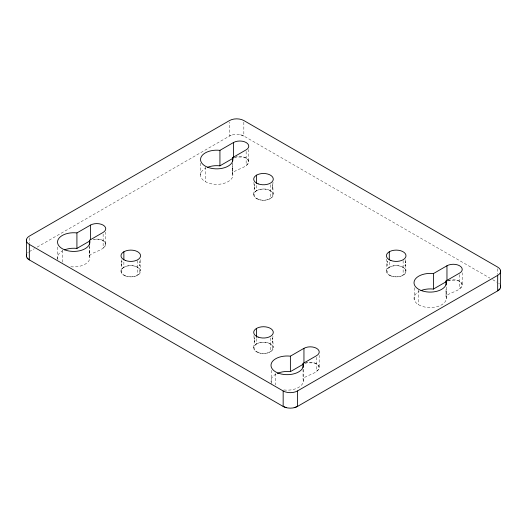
<?xml version="1.0" encoding="UTF-8"?>
<svg xmlns="http://www.w3.org/2000/svg" width="527" height="527" viewBox="0 0 527 527"><rect width="100%" height="100%" fill="white"/><g stroke="black" fill="none" stroke-linecap="round" stroke-linejoin="round"><path stroke-width="0.4" stroke-dasharray="2.63 1.98" d="M89.57 250.556L89.57 255.72A16.179 9.341 0 0 1 69.907 266.649M232.585 167.988L232.585 173.152A16.179 9.341 0 0 1 211.775 183.897A16.179 9.341 0 0 1 205.695 168.166M446.053 291.233L446.053 296.391A16.179 9.341 0 0 1 425.243 307.136A16.179 9.341 0 0 1 419.163 291.411M105.703 243.658L105.716 232.137M248.718 161.084L248.731 149.569M319.171 366.897L319.184 355.382M462.186 284.33L462.199 272.815M57.7 258.935L57.739 245.839M271.168 382.18L271.207 369.078M414.189 299.606L414.222 286.51M121.006 271.24L121.902 261.135L121.612 265.45L121.256 259.798M140.228 259.646L139.675 265.865L139.965 261.544L140.571 271.24M253.718 194.621L254.613 184.516L254.324 188.831L253.915 182.368M253.718 347.86L254.613 337.754L254.324 342.076L253.915 335.607M273.006 182.243L272.387 189.246L272.676 184.924L273.282 194.621M272.94 336.266L272.387 342.484L272.676 338.163L273.282 347.86M386.429 271.24L387.325 261.135L387.035 265.45L386.627 258.988M405.652 259.646L405.098 265.865L405.388 261.544L405.994 271.24M123.871 267.242L121.895 268.948L121.711 273.282C126.236 277.986 134.998 278.058 139.681 273.526L139.866 269.192C135.874 264.897 128.911 264.837 123.871 267.242L123.871 261.544M256.583 190.622L254.607 192.329L254.422 196.663C258.948 201.367 267.709 201.439 272.393 196.907L272.578 192.572C268.586 188.277 261.623 188.218 256.583 190.622L256.583 184.107M256.583 343.867L254.607 345.567L254.422 349.902C258.948 354.605 267.709 354.678 272.393 350.152L272.578 345.817C268.586 341.516 261.623 341.456 256.583 343.867L256.583 338.163M389.295 267.242L387.319 268.948L387.134 273.282C391.66 277.986 400.421 278.058 405.105 273.526L405.289 269.192C401.297 264.897 394.334 264.837 389.295 267.242L389.295 260.727M29.314 251.629L34.301 248.751M37.147 247.104L229.535 136.032L232.815 134.767M283.941 389.967A16.179 9.341 0 0 0 303.038 378.966C305.825 374.545 322.504 373.149 318.15 365.218A8.972 5.178 0 0 0 314.184 362.932L306.826 362.78L305.39 363.301M234.212 157.751L236.379 156.967L243.737 157.118A8.972 5.178 0 0 1 247.697 159.404C252.058 167.336 235.371 168.732 232.585 173.152L232.585 163.37M447.68 280.996L449.847 280.212L457.205 280.364A8.972 5.178 0 0 1 461.165 282.65C465.525 290.581 448.839 291.978 446.053 296.391L446.053 287.432M93.358 239.535L100.716 239.686A8.972 5.178 0 0 1 104.682 241.972C109.043 249.903 92.357 251.3 89.57 255.72L89.57 246.755M240.556 134.767L243.836 136.032L489.846 278.065M492.699 279.712L496.974 282.182M497.686 268.737L497.686 274.442M459.616 274.712L459.616 288.565A8.952 5.165 0 0 0 460.064 281.53A8.952 5.165 0 0 0 447.95 280.759M446.257 286.978L446.257 299.362M418.754 290.179L418.754 304.85M403.129 260.569L403.129 275.232M316.602 357.28L316.602 371.133A8.952 5.165 0 0 0 317.254 364.249A8.952 5.165 0 0 0 305.476 363.116M303.242 369.546L303.242 381.93M303.038 369.183L303.038 378.966M275.733 373.564L275.733 384.973M270.417 184.76L270.417 198.613M270.417 338.005L270.417 351.852M246.149 151.466L246.149 165.32A8.952 5.165 0 0 0 247.005 158.581A8.952 5.165 0 0 0 235.589 157.112M243.836 122.178L243.836 136.032A10.112 5.837 0 0 0 229.535 136.032L229.535 122.178M232.789 163.732L232.789 176.117M205.286 166.94L205.286 181.604M200.721 163.205L200.721 176.361M137.705 260.569L137.705 275.232M103.134 234.034L103.134 247.888A8.952 5.165 0 0 0 104.359 241.465A8.952 5.165 0 0 0 93.76 239.377M89.774 245.529L89.774 258.691M62.272 250.325L62.272 262.545M29.314 237.776L29.314 243.481M498.674 283.256A10.112 5.837 0 0 1 499.477 283.994M27.523 253.026A10.112 5.837 0 0 1 28.326 252.288M271.767 383.669A16.179 9.341 0 0 1 276.148 373.979M57.95 259.692A16.179 9.341 0 0 1 62.68 250.733M390.863 275.97A9.782 5.645 0 0 0 405.981 271.55A9.782 5.645 0 0 0 391.792 266.201A9.782 5.645 0 0 0 390.863 275.97M258.151 199.351A9.782 5.645 0 0 0 273.269 194.931A9.782 5.645 0 0 0 259.08 189.582A9.782 5.645 0 0 0 258.151 199.351M125.439 275.97A9.782 5.645 0 0 0 140.557 271.55A9.782 5.645 0 0 0 126.368 266.201A9.782 5.645 0 0 0 125.439 275.97M258.151 352.589A9.782 5.645 0 0 0 273.269 348.169A9.782 5.645 0 0 0 259.08 342.82A9.782 5.645 0 0 0 258.151 352.589"/><path stroke-width="0.79" d="M26.475 239.363L26.475 256.669M500.525 287.637L500.525 270.325M499.879 288.954L497.686 290.851L297.465 406.449L294.185 407.714M76.916 232.927L90.479 225.101A8.952 5.165 0 0 1 103.134 225.101A8.952 5.165 0 0 1 103.134 232.407L89.57 240.24A16.179 9.341 0 0 1 74.781 251.405A16.179 9.341 0 0 1 57.568 241.465A16.179 9.341 0 0 1 76.916 232.927L76.916 248.415A16.179 9.341 0 0 0 64.525 249.877M219.93 150.36L233.494 142.527A8.952 5.165 0 0 1 246.149 142.527A8.952 5.165 0 0 1 246.149 149.839L232.585 157.665A16.179 9.341 0 0 1 217.803 168.838A16.179 9.341 0 0 1 200.583 158.897A16.179 9.341 0 0 1 219.93 150.36L219.93 165.84A16.179 9.341 0 0 0 207.539 167.309M76.916 248.415L89.801 240.971M219.93 165.84L232.815 158.403M290.384 356.173L303.947 348.34A8.952 5.165 0 0 1 316.602 348.34A8.952 5.165 0 0 1 316.602 355.653L303.038 363.485A16.179 9.341 0 0 1 288.249 374.651A16.179 9.341 0 0 1 271.036 364.71A16.179 9.341 0 0 1 290.384 356.173L290.384 371.654A16.179 9.341 0 0 0 277.347 373.393M433.398 273.605L446.962 265.773A8.952 5.165 0 0 1 459.616 265.773A8.952 5.165 0 0 1 459.616 273.078L446.053 280.911A16.179 9.341 0 0 1 431.27 292.083A16.179 9.341 0 0 1 414.051 282.143A16.179 9.341 0 0 1 433.398 273.605L433.398 289.086A16.179 9.341 0 0 0 421.007 290.555M290.384 371.654L303.269 364.216M433.398 289.086L446.283 281.649M29.314 244.403L283.164 390.962A10.112 5.837 0 0 0 297.465 390.962L497.686 275.364A10.112 5.837 0 0 0 497.686 267.11L243.836 120.551A10.112 5.837 0 0 0 229.535 120.551L29.314 236.149A10.112 5.837 0 0 0 29.314 244.403L29.314 259.883L283.164 406.449L286.444 407.714M27.121 257.993L29.314 259.883A10.112 5.837 0 0 1 26.693 254.245M497.686 275.364L497.686 290.851A10.112 5.837 0 0 0 500.307 285.212M446.962 265.773L446.962 280.443M446.053 280.911L446.053 284.988M389.295 251.761L389.295 259.91M303.947 348.34L303.947 363.011M303.038 363.485L303.038 367.556M297.465 390.962L297.465 406.449A10.112 5.837 0 0 1 283.164 406.449L283.164 390.962M256.583 175.142L256.583 183.291M256.583 328.38L256.583 337.346M233.494 142.527L233.494 158.008M232.585 157.665L232.585 161.743M123.871 251.761L123.871 259.91M90.479 225.101L90.479 239.765M89.57 240.24L89.57 244.311M390.863 260.49A9.782 5.645 0 0 0 405.981 256.069A9.782 5.645 0 0 0 391.792 250.72A9.782 5.645 0 0 0 390.863 260.49M258.151 183.864A9.782 5.645 0 0 0 273.269 179.443A9.782 5.645 0 0 0 259.08 174.094A9.782 5.645 0 0 0 258.151 183.864M125.439 260.49A9.782 5.645 0 0 0 140.557 256.069A9.782 5.645 0 0 0 126.368 250.72A9.782 5.645 0 0 0 125.439 260.49M258.151 337.109A9.782 5.645 0 0 0 273.269 332.689A9.782 5.645 0 0 0 259.08 327.339A9.782 5.645 0 0 0 258.151 337.109"/></g></svg>
